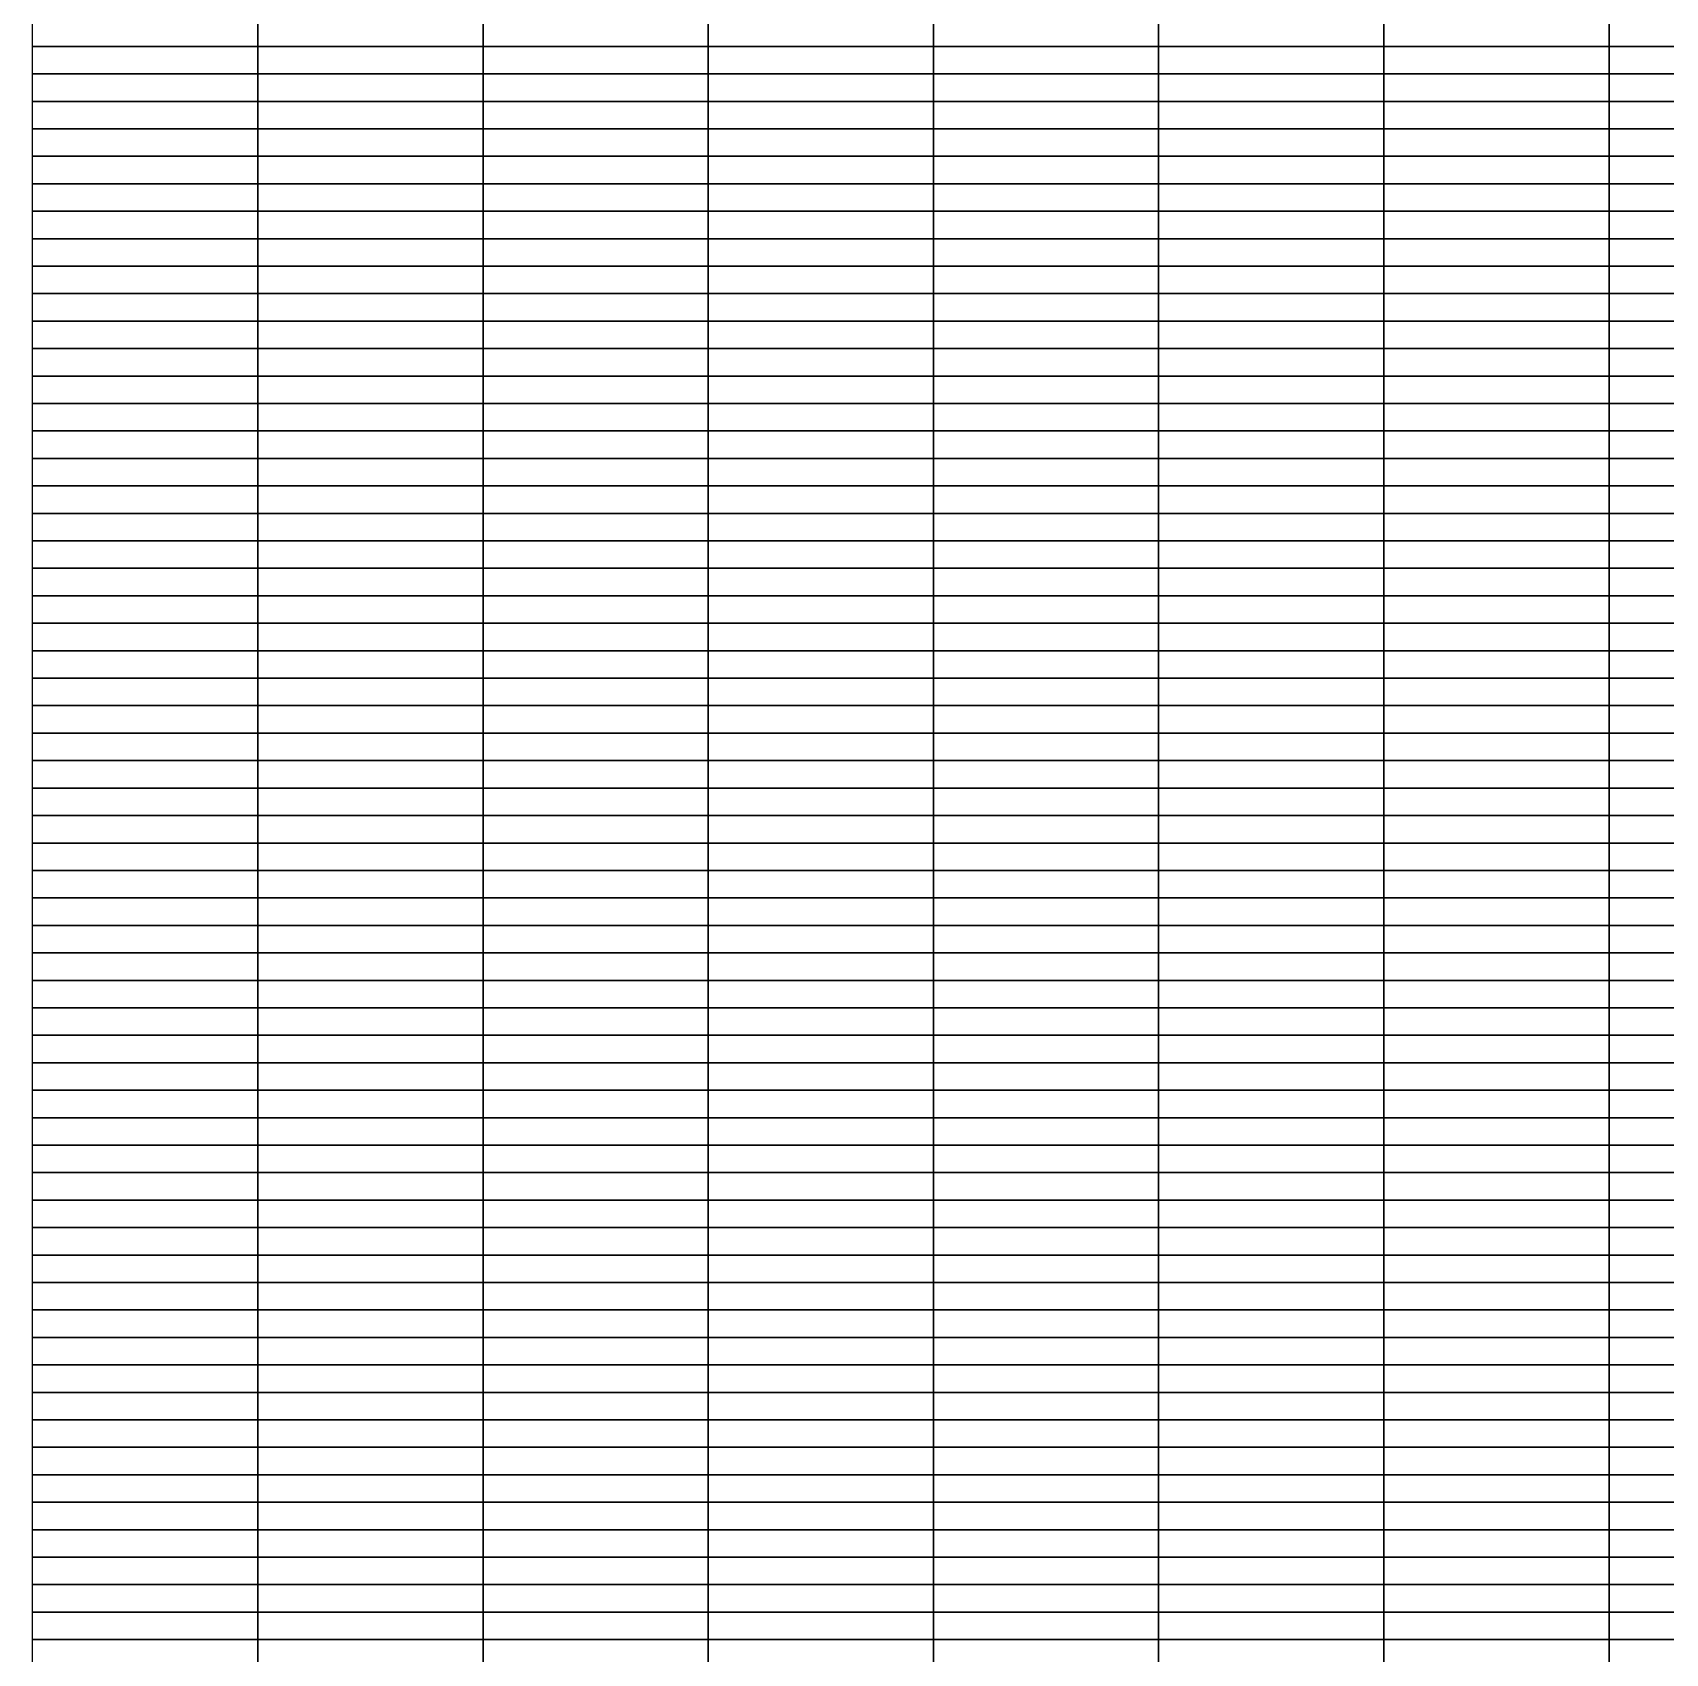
# Model space of a CAD drawing. Header units: metres. Extents: x 0 to 1189, y 5 to 4665.
# Drawn here: x 0 to 297.2, y 3787.5 to 4082.5 of the extents above; entities that cross this region are included whole.
import ezdxf

# ---------------------------------------------------------------- set-up
doc = ezdxf.new("R2010")
doc.units = ezdxf.units.M

msp = doc.modelspace()

# ---------------------------------------------------------------- linework, layer by layer
for points in [[(41, 4080, 67.52), (0, 4080, 67.52), (0, 4085, -215.43), (41, 4085, -215.43)], [(82, 4080, 67.52), (41, 4080, 67.52), (41, 4085, -215.43), (82, 4085, -215.43)], [(123, 4080, 67.52), (82, 4080, 67.52), (82, 4085, -215.43), (123, 4085, -215.43)], [(164, 4080, 67.52), (123, 4080, 67.52), (123, 4085, -215.43), (164, 4085, -215.43)], [(205, 4080, 65.27), (164, 4080, 67.52), (164, 4085, -215.43), (205, 4085, -226.68)], [(246, 4080, 63.01), (205, 4080, 65.27), (205, 4085, -226.68), (246, 4085, -237.93)], [(287, 4080, 63.01), (246, 4080, 63.01), (246, 4085, -237.93), (287, 4085, -237.93)], [(328, 4080, 0.17), (287, 4080, 63.01), (287, 4085, -237.93), (328, 4085, -297.51)], [(41, 4075, 114.86), (0, 4075, 114.86), (0, 4080, 67.52), (41, 4080, 67.52)], [(82, 4075, 114.86), (41, 4075, 114.86), (41, 4080, 67.52), (82, 4080, 67.52)], [(123, 4075, 114.86), (82, 4075, 114.86), (82, 4080, 67.52), (123, 4080, 67.52)], [(164, 4075, 114.86), (123, 4075, 114.86), (123, 4080, 67.52), (164, 4080, 67.52)], [(205, 4075, 77.61), (164, 4075, 114.86), (164, 4080, 67.52), (205, 4080, 65.27)], [(246, 4075, 40.35), (205, 4075, 77.61), (205, 4080, 65.27), (246, 4080, 63.01)], [(287, 4075, 40.35), (246, 4075, 40.35), (246, 4080, 63.01), (287, 4080, 63.01)], [(328, 4075, 2.77), (287, 4075, 40.35), (287, 4080, 63.01), (328, 4080, 0.17)], [(41, 4070, 178.93), (0, 4070, 178.93), (0, 4075, 114.86), (41, 4075, 114.86)], [(82, 4070, 178.93), (41, 4070, 178.93), (41, 4075, 114.86), (82, 4075, 114.86)], [(123, 4070, 178.93), (82, 4070, 178.93), (82, 4075, 114.86), (123, 4075, 114.86)], [(164, 4070, 178.93), (123, 4070, 178.93), (123, 4075, 114.86), (164, 4075, 114.86)], [(205, 4070, 181.97), (164, 4070, 178.93), (164, 4075, 114.86), (205, 4075, 77.61)], [(246, 4070, 185.01), (205, 4070, 181.97), (205, 4075, 77.61), (246, 4075, 40.35)], [(287, 4070, 185.01), (246, 4070, 185.01), (246, 4075, 40.35), (287, 4075, 40.35)], [(328, 4070, 180.86), (287, 4070, 185.01), (287, 4075, 40.35), (328, 4075, 2.77)], [(41, 4065, 178.5), (0, 4065, 178.5), (0, 4070, 178.93), (41, 4070, 178.93)], [(82, 4065, 178.5), (41, 4065, 178.5), (41, 4070, 178.93), (82, 4070, 178.93)], [(123, 4065, 178.5), (82, 4065, 178.5), (82, 4070, 178.93), (123, 4070, 178.93)], [(164, 4065, 178.5), (123, 4065, 178.5), (123, 4070, 178.93), (164, 4070, 178.93)], [(205, 4065, 178.53), (164, 4065, 178.5), (164, 4070, 178.93), (205, 4070, 181.97)], [(246, 4065, 178.56), (205, 4065, 178.53), (205, 4070, 181.97), (246, 4070, 185.01)], [(287, 4065, 178.56), (246, 4065, 178.56), (246, 4070, 185.01), (287, 4070, 185.01)], [(328, 4065, 175.68), (287, 4065, 178.56), (287, 4070, 185.01), (328, 4070, 180.86)], [(41, 4060, 172.29), (0, 4060, 172.29), (0, 4065, 178.5), (41, 4065, 178.5)], [(82, 4060, 172.29), (41, 4060, 172.29), (41, 4065, 178.5), (82, 4065, 178.5)], [(123, 4060, 172.29), (82, 4060, 172.29), (82, 4065, 178.5), (123, 4065, 178.5)], [(164, 4060, 172.29), (123, 4060, 172.29), (123, 4065, 178.5), (164, 4065, 178.5)], [(205, 4060, 167.81), (164, 4060, 172.29), (164, 4065, 178.5), (205, 4065, 178.53)], [(246, 4060, 163.34), (205, 4060, 167.81), (205, 4065, 178.53), (246, 4065, 178.56)], [(287, 4060, 163.34), (246, 4060, 163.34), (246, 4065, 178.56), (287, 4065, 178.56)], [(328, 4060, 162.05), (287, 4060, 163.34), (287, 4065, 178.56), (328, 4065, 175.68)], [(41, 4055, 89.38), (0, 4055, 89.38), (0, 4060, 172.29), (41, 4060, 172.29)], [(82, 4055, 89.38), (41, 4055, 89.38), (41, 4060, 172.29), (82, 4060, 172.29)], [(123, 4055, 89.38), (82, 4055, 89.38), (82, 4060, 172.29), (123, 4060, 172.29)], [(164, 4055, 89.38), (123, 4055, 89.38), (123, 4060, 172.29), (164, 4060, 172.29)], [(205, 4055, 70.36), (164, 4055, 89.38), (164, 4060, 172.29), (205, 4060, 167.81)], [(246, 4055, 51.34), (205, 4055, 70.36), (205, 4060, 167.81), (246, 4060, 163.34)], [(287, 4055, 51.34), (246, 4055, 51.34), (246, 4060, 163.34), (287, 4060, 163.34)], [(328, 4055, -11.21), (287, 4055, 51.34), (287, 4060, 163.34), (328, 4060, 162.05)], [(41, 4050, 41.66), (0, 4050, 41.66), (0, 4055, 89.38), (41, 4055, 89.38)], [(82, 4050, 41.66), (41, 4050, 41.66), (41, 4055, 89.38), (82, 4055, 89.38)], [(123, 4050, 41.66), (82, 4050, 41.66), (82, 4055, 89.38), (123, 4055, 89.38)], [(164, 4050, 41.66), (123, 4050, 41.66), (123, 4055, 89.38), (164, 4055, 89.38)], [(205, 4050, 43.2), (164, 4050, 41.66), (164, 4055, 89.38), (205, 4055, 70.36)], [(246, 4050, 44.74), (205, 4050, 43.2), (205, 4055, 70.36), (246, 4055, 51.34)], [(287, 4050, 44.74), (246, 4050, 44.74), (246, 4055, 51.34), (287, 4055, 51.34)], [(328, 4050, 21.09), (287, 4050, 44.74), (287, 4055, 51.34), (328, 4055, -11.21)], [(41, 4045, -81.04), (0, 4045, -81.04), (0, 4050, 41.66), (41, 4050, 41.66)], [(82, 4045, -81.04), (41, 4045, -81.04), (41, 4050, 41.66), (82, 4050, 41.66)], [(123, 4045, -81.04), (82, 4045, -81.04), (82, 4050, 41.66), (123, 4050, 41.66)], [(164, 4045, -81.04), (123, 4045, -81.04), (123, 4050, 41.66), (164, 4050, 41.66)], [(205, 4045, -101.13), (164, 4045, -81.04), (164, 4050, 41.66), (205, 4050, 43.2)], [(246, 4045, -121.23), (205, 4045, -101.13), (205, 4050, 43.2), (246, 4050, 44.74)], [(287, 4045, -121.23), (246, 4045, -121.23), (246, 4050, 44.74), (287, 4050, 44.74)], [(328, 4045, -248.66), (287, 4045, -121.23), (287, 4050, 44.74), (328, 4050, 21.09)], [(41, 4040, -0.22), (0, 4040, -0.22), (0, 4045, -81.04), (41, 4045, -81.04)], [(82, 4040, -0.22), (41, 4040, -0.22), (41, 4045, -81.04), (82, 4045, -81.04)], [(123, 4040, -0.22), (82, 4040, -0.22), (82, 4045, -81.04), (123, 4045, -81.04)], [(164, 4040, -0.22), (123, 4040, -0.22), (123, 4045, -81.04), (164, 4045, -81.04)], [(205, 4040, -7.01), (164, 4040, -0.22), (164, 4045, -81.04), (205, 4045, -101.13)], [(246, 4040, -13.8), (205, 4040, -7.01), (205, 4045, -101.13), (246, 4045, -121.23)], [(287, 4040, -13.8), (246, 4040, -13.8), (246, 4045, -121.23), (287, 4045, -121.23)], [(328, 4040, -63.93), (287, 4040, -13.8), (287, 4045, -121.23), (328, 4045, -248.66)], [(41, 4035, 57.02), (0, 4035, 57.02), (0, 4040, -0.22), (41, 4040, -0.22)], [(82, 4035, 57.02), (41, 4035, 57.02), (41, 4040, -0.22), (82, 4040, -0.22)], [(123, 4035, 57.02), (82, 4035, 57.02), (82, 4040, -0.22), (123, 4040, -0.22)], [(164, 4035, 57.02), (123, 4035, 57.02), (123, 4040, -0.22), (164, 4040, -0.22)], [(205, 4035, 55.84), (164, 4035, 57.02), (164, 4040, -0.22), (205, 4040, -7.01)], [(246, 4035, 54.67), (205, 4035, 55.84), (205, 4040, -7.01), (246, 4040, -13.8)], [(287, 4035, 54.67), (246, 4035, 54.67), (246, 4040, -13.8), (287, 4040, -13.8)], [(328, 4035, 81.74), (287, 4035, 54.67), (287, 4040, -13.8), (328, 4040, -63.93)], [(41, 4030, 108.8), (0, 4030, 108.8), (0, 4035, 57.02), (41, 4035, 57.02)], [(82, 4030, 108.8), (41, 4030, 108.8), (41, 4035, 57.02), (82, 4035, 57.02)], [(123, 4030, 108.8), (82, 4030, 108.8), (82, 4035, 57.02), (123, 4035, 57.02)], [(164, 4030, 108.8), (123, 4030, 108.8), (123, 4035, 57.02), (164, 4035, 57.02)], [(205, 4030, 108.91), (164, 4030, 108.8), (164, 4035, 57.02), (205, 4035, 55.84)], [(246, 4030, 109.02), (205, 4030, 108.91), (205, 4035, 55.84), (246, 4035, 54.67)], [(287, 4030, 109.02), (246, 4030, 109.02), (246, 4035, 54.67), (287, 4035, 54.67)], [(328, 4030, 83.17), (287, 4030, 109.02), (287, 4035, 54.67), (328, 4035, 81.74)], [(41, 4025, 173.93), (0, 4025, 173.93), (0, 4030, 108.8), (41, 4030, 108.8)], [(82, 4025, 173.93), (41, 4025, 173.93), (41, 4030, 108.8), (82, 4030, 108.8)], [(123, 4025, 173.93), (82, 4025, 173.93), (82, 4030, 108.8), (123, 4030, 108.8)], [(164, 4025, 173.93), (123, 4025, 173.93), (123, 4030, 108.8), (164, 4030, 108.8)], [(205, 4025, 127.47), (164, 4025, 173.93), (164, 4030, 108.8), (205, 4030, 108.91)], [(246, 4025, 81.01), (205, 4025, 127.47), (205, 4030, 108.91), (246, 4030, 109.02)], [(287, 4025, 81.01), (246, 4025, 81.01), (246, 4030, 109.02), (287, 4030, 109.02)], [(328, 4025, -23.79), (287, 4025, 81.01), (287, 4030, 109.02), (328, 4030, 83.17)], [(41, 4020, -89.21), (0, 4020, -89.21), (0, 4025, 173.93), (41, 4025, 173.93)], [(82, 4020, -89.21), (41, 4020, -89.21), (41, 4025, 173.93), (82, 4025, 173.93)], [(123, 4020, -89.21), (82, 4020, -89.21), (82, 4025, 173.93), (123, 4025, 173.93)], [(164, 4020, -89.21), (123, 4020, -89.21), (123, 4025, 173.93), (164, 4025, 173.93)], [(205, 4020, -91.86), (164, 4020, -89.21), (164, 4025, 173.93), (205, 4025, 127.47)], [(246, 4020, -94.5), (205, 4020, -91.86), (205, 4025, 127.47), (246, 4025, 81.01)], [(287, 4020, -94.5), (246, 4020, -94.5), (246, 4025, 81.01), (287, 4025, 81.01)], [(328, 4020, -106.89), (287, 4020, -94.5), (287, 4025, 81.01), (328, 4025, -23.79)], [(41, 4015, -523.26), (0, 4015, -523.26), (0, 4020, -89.21), (41, 4020, -89.21)], [(82, 4015, -523.26), (41, 4015, -523.26), (41, 4020, -89.21), (82, 4020, -89.21)], [(123, 4015, -523.26), (82, 4015, -523.26), (82, 4020, -89.21), (123, 4020, -89.21)], [(164, 4015, -523.26), (123, 4015, -523.26), (123, 4020, -89.21), (164, 4020, -89.21)], [(205, 4015, -533.47), (164, 4015, -523.26), (164, 4020, -89.21), (205, 4020, -91.86)], [(246, 4015, -543.69), (205, 4015, -533.47), (205, 4020, -91.86), (246, 4020, -94.5)], [(287, 4015, -543.69), (246, 4015, -543.69), (246, 4020, -94.5), (287, 4020, -94.5)], [(328, 4015, -632.63), (287, 4015, -543.69), (287, 4020, -94.5), (328, 4020, -106.89)], [(41, 4010, -168.55), (0, 4010, -168.55), (0, 4015, -523.26), (41, 4015, -523.26)], [(82, 4010, -168.55), (41, 4010, -168.55), (41, 4015, -523.26), (82, 4015, -523.26)], [(123, 4010, -168.55), (82, 4010, -168.55), (82, 4015, -523.26), (123, 4015, -523.26)], [(164, 4010, -168.55), (123, 4010, -168.55), (123, 4015, -523.26), (164, 4015, -523.26)], [(205, 4010, -184.96), (164, 4010, -168.55), (164, 4015, -523.26), (205, 4015, -533.47)], [(246, 4010, -201.38), (205, 4010, -184.96), (205, 4015, -533.47), (246, 4015, -543.69)], [(287, 4010, -201.38), (246, 4010, -201.38), (246, 4015, -543.69), (287, 4015, -543.69)], [(328, 4010, -216.71), (287, 4010, -201.38), (287, 4015, -543.69), (328, 4015, -632.63)], [(41, 4005, 185.21), (0, 4005, 185.21), (0, 4010, -168.55), (41, 4010, -168.55)], [(82, 4005, 185.21), (41, 4005, 185.21), (41, 4010, -168.55), (82, 4010, -168.55)], [(123, 4005, 185.21), (82, 4005, 185.21), (82, 4010, -168.55), (123, 4010, -168.55)], [(164, 4005, 185.21), (123, 4005, 185.21), (123, 4010, -168.55), (164, 4010, -168.55)], [(205, 4005, 183.87), (164, 4005, 185.21), (164, 4010, -168.55), (205, 4010, -184.96)], [(246, 4005, 182.53), (205, 4005, 183.87), (205, 4010, -184.96), (246, 4010, -201.38)], [(287, 4005, 182.53), (246, 4005, 182.53), (246, 4010, -201.38), (287, 4010, -201.38)], [(328, 4005, 181.96), (287, 4005, 182.53), (287, 4010, -201.38), (328, 4010, -216.71)], [(41, 4000, -90.93), (0, 4000, -90.93), (0, 4005, 185.21), (41, 4005, 185.21)], [(82, 4000, -90.93), (41, 4000, -90.93), (41, 4005, 185.21), (82, 4005, 185.21)], [(123, 4000, -90.93), (82, 4000, -90.93), (82, 4005, 185.21), (123, 4005, 185.21)], [(164, 4000, -90.93), (123, 4000, -90.93), (123, 4005, 185.21), (164, 4005, 185.21)], [(205, 4000, -102.36), (164, 4000, -90.93), (164, 4005, 185.21), (205, 4005, 183.87)], [(246, 4000, -113.78), (205, 4000, -102.36), (205, 4005, 183.87), (246, 4005, 182.53)], [(287, 4000, -113.78), (246, 4000, -113.78), (246, 4005, 182.53), (287, 4005, 182.53)], [(328, 4000, -160.36), (287, 4000, -113.78), (287, 4005, 182.53), (328, 4005, 181.96)], [(41, 3995, 150.26), (0, 3995, 150.26), (0, 4000, -90.93), (41, 4000, -90.93)], [(82, 3995, 150.26), (41, 3995, 150.26), (41, 4000, -90.93), (82, 4000, -90.93)], [(123, 3995, 150.26), (82, 3995, 150.26), (82, 4000, -90.93), (123, 4000, -90.93)], [(164, 3995, 150.26), (123, 3995, 150.26), (123, 4000, -90.93), (164, 4000, -90.93)], [(205, 3995, 132.49), (164, 3995, 150.26), (164, 4000, -90.93), (205, 4000, -102.36)], [(246, 3995, 114.72), (205, 3995, 132.49), (205, 4000, -102.36), (246, 4000, -113.78)], [(287, 3995, 114.72), (246, 3995, 114.72), (246, 4000, -113.78), (287, 4000, -113.78)], [(328, 3995, 66.53), (287, 3995, 114.72), (287, 4000, -113.78), (328, 4000, -160.36)], [(41, 3990, 46.22), (0, 3990, 46.22), (0, 3995, 150.26), (41, 3995, 150.26)], [(82, 3990, 46.22), (41, 3990, 46.22), (41, 3995, 150.26), (82, 3995, 150.26)], [(123, 3990, 46.22), (82, 3990, 46.22), (82, 3995, 150.26), (123, 3995, 150.26)], [(164, 3990, 46.22), (123, 3990, 46.22), (123, 3995, 150.26), (164, 3995, 150.26)], [(205, 3990, 30.78), (164, 3990, 46.22), (164, 3995, 150.26), (205, 3995, 132.49)], [(246, 3990, 15.34), (205, 3990, 30.78), (205, 3995, 132.49), (246, 3995, 114.72)], [(287, 3990, 15.34), (246, 3990, 15.34), (246, 3995, 114.72), (287, 3995, 114.72)], [(328, 3990, -43.85), (287, 3990, 15.34), (287, 3995, 114.72), (328, 3995, 66.53)], [(41, 3985, 5.9), (0, 3985, 5.9), (0, 3990, 46.22), (41, 3990, 46.22)], [(82, 3985, 5.9), (41, 3985, 5.9), (41, 3990, 46.22), (82, 3990, 46.22)], [(123, 3985, 5.9), (82, 3985, 5.9), (82, 3990, 46.22), (123, 3990, 46.22)], [(164, 3985, 5.9), (123, 3985, 5.9), (123, 3990, 46.22), (164, 3990, 46.22)], [(205, 3985, 24.99), (164, 3985, 5.9), (164, 3990, 46.22), (205, 3990, 30.78)], [(246, 3985, 44.09), (205, 3985, 24.99), (205, 3990, 30.78), (246, 3990, 15.34)], [(287, 3985, 44.09), (246, 3985, 44.09), (246, 3990, 15.34), (287, 3990, 15.34)], [(328, 3985, -51.68), (287, 3985, 44.09), (287, 3990, 15.34), (328, 3990, -43.85)], [(41, 3980, 140.28), (0, 3980, 140.28), (0, 3985, 5.9), (41, 3985, 5.9)], [(82, 3980, 140.28), (41, 3980, 140.28), (41, 3985, 5.9), (82, 3985, 5.9)], [(123, 3980, 140.28), (82, 3980, 140.28), (82, 3985, 5.9), (123, 3985, 5.9)], [(164, 3980, 140.28), (123, 3980, 140.28), (123, 3985, 5.9), (164, 3985, 5.9)], [(205, 3980, 133.83), (164, 3980, 140.28), (164, 3985, 5.9), (205, 3985, 24.99)], [(246, 3980, 127.39), (205, 3980, 133.83), (205, 3985, 24.99), (246, 3985, 44.09)], [(287, 3980, 127.39), (246, 3980, 127.39), (246, 3985, 44.09), (287, 3985, 44.09)], [(328, 3980, 101.99), (287, 3980, 127.39), (287, 3985, 44.09), (328, 3985, -51.68)], [(41, 3975, 102.1), (0, 3975, 102.1), (0, 3980, 140.28), (41, 3980, 140.28)], [(82, 3975, 102.1), (41, 3975, 102.1), (41, 3980, 140.28), (82, 3980, 140.28)], [(123, 3975, 102.1), (82, 3975, 102.1), (82, 3980, 140.28), (123, 3980, 140.28)], [(164, 3975, 102.1), (123, 3975, 102.1), (123, 3980, 140.28), (164, 3980, 140.28)], [(205, 3975, 101.28), (164, 3975, 102.1), (164, 3980, 140.28), (205, 3980, 133.83)], [(246, 3975, 100.46), (205, 3975, 101.28), (205, 3980, 133.83), (246, 3980, 127.39)], [(287, 3975, 100.46), (246, 3975, 100.46), (246, 3980, 127.39), (287, 3980, 127.39)], [(328, 3975, 78.33), (287, 3975, 100.46), (287, 3980, 127.39), (328, 3980, 101.99)], [(41, 3970, 151.37), (0, 3970, 151.37), (0, 3975, 102.1), (41, 3975, 102.1)], [(82, 3970, 151.37), (41, 3970, 151.37), (41, 3975, 102.1), (82, 3975, 102.1)], [(123, 3970, 151.37), (82, 3970, 151.37), (82, 3975, 102.1), (123, 3975, 102.1)], [(164, 3970, 151.37), (123, 3970, 151.37), (123, 3975, 102.1), (164, 3975, 102.1)], [(205, 3970, 143.99), (164, 3970, 151.37), (164, 3975, 102.1), (205, 3975, 101.28)], [(246, 3970, 136.61), (205, 3970, 143.99), (205, 3975, 101.28), (246, 3975, 100.46)], [(287, 3970, 136.61), (246, 3970, 136.61), (246, 3975, 100.46), (287, 3975, 100.46)], [(328, 3970, 117.77), (287, 3970, 136.61), (287, 3975, 100.46), (328, 3975, 78.33)], [(41, 3965, 27.93), (0, 3965, 27.93), (0, 3970, 151.37), (41, 3970, 151.37)], [(82, 3965, 27.93), (41, 3965, 27.93), (41, 3970, 151.37), (82, 3970, 151.37)], [(123, 3965, 27.93), (82, 3965, 27.93), (82, 3970, 151.37), (123, 3970, 151.37)], [(164, 3965, 27.93), (123, 3965, 27.93), (123, 3970, 151.37), (164, 3970, 151.37)], [(205, 3965, 15.79), (164, 3965, 27.93), (164, 3970, 151.37), (205, 3970, 143.99)], [(246, 3965, 3.65), (205, 3965, 15.79), (205, 3970, 143.99), (246, 3970, 136.61)], [(287, 3965, 3.65), (246, 3965, 3.65), (246, 3970, 136.61), (287, 3970, 136.61)], [(328, 3965, -73.08), (287, 3965, 3.65), (287, 3970, 136.61), (328, 3970, 117.77)], [(41, 3960, 119.06), (0, 3960, 119.06), (0, 3965, 27.93), (41, 3965, 27.93)], [(82, 3960, 119.06), (41, 3960, 119.06), (41, 3965, 27.93), (82, 3965, 27.93)], [(123, 3960, 119.06), (82, 3960, 119.06), (82, 3965, 27.93), (123, 3965, 27.93)], [(164, 3960, 119.06), (123, 3960, 119.06), (123, 3965, 27.93), (164, 3965, 27.93)], [(205, 3960, 82.24), (164, 3960, 119.06), (164, 3965, 27.93), (205, 3965, 15.79)], [(246, 3960, 45.43), (205, 3960, 82.24), (205, 3965, 15.79), (246, 3965, 3.65)], [(287, 3960, 45.43), (246, 3960, 45.43), (246, 3965, 3.65), (287, 3965, 3.65)], [(328, 3960, -86.23), (287, 3960, 45.43), (287, 3965, 3.65), (328, 3965, -73.08)], [(41, 3955, -24.95), (0, 3955, -24.95), (0, 3960, 119.06), (41, 3960, 119.06)], [(82, 3955, -24.95), (41, 3955, -24.95), (41, 3960, 119.06), (82, 3960, 119.06)], [(123, 3955, -24.95), (82, 3955, -24.95), (82, 3960, 119.06), (123, 3960, 119.06)], [(164, 3955, -24.95), (123, 3955, -24.95), (123, 3960, 119.06), (164, 3960, 119.06)], [(205, 3955, -29.58), (164, 3955, -24.95), (164, 3960, 119.06), (205, 3960, 82.24)], [(246, 3955, -34.21), (205, 3955, -29.58), (205, 3960, 82.24), (246, 3960, 45.43)], [(287, 3955, -34.21), (246, 3955, -34.21), (246, 3960, 45.43), (287, 3960, 45.43)], [(328, 3955, -117.09), (287, 3955, -34.21), (287, 3960, 45.43), (328, 3960, -86.23)], [(41, 3950, 178.94), (0, 3950, 178.94), (0, 3955, -24.95), (41, 3955, -24.95)], [(82, 3950, 178.94), (41, 3950, 178.94), (41, 3955, -24.95), (82, 3955, -24.95)], [(123, 3950, 178.94), (82, 3950, 178.94), (82, 3955, -24.95), (123, 3955, -24.95)], [(164, 3950, 178.94), (123, 3950, 178.94), (123, 3955, -24.95), (164, 3955, -24.95)], [(205, 3950, 179.72), (164, 3950, 178.94), (164, 3955, -24.95), (205, 3955, -29.58)], [(246, 3950, 180.5), (205, 3950, 179.72), (205, 3955, -29.58), (246, 3955, -34.21)], [(287, 3950, 180.5), (246, 3950, 180.5), (246, 3955, -34.21), (287, 3955, -34.21)], [(328, 3950, 183.34), (287, 3950, 180.5), (287, 3955, -34.21), (328, 3955, -117.09)], [(41, 3945, 186.47), (0, 3945, 186.47), (0, 3950, 178.94), (41, 3950, 178.94)], [(82, 3945, 186.47), (41, 3945, 186.47), (41, 3950, 178.94), (82, 3950, 178.94)], [(123, 3945, 186.47), (82, 3945, 186.47), (82, 3950, 178.94), (123, 3950, 178.94)], [(164, 3945, 186.47), (123, 3945, 186.47), (123, 3950, 178.94), (164, 3950, 178.94)], [(205, 3945, 181.81), (164, 3945, 186.47), (164, 3950, 178.94), (205, 3950, 179.72)], [(246, 3945, 177.16), (205, 3945, 181.81), (205, 3950, 179.72), (246, 3950, 180.5)], [(287, 3945, 177.16), (246, 3945, 177.16), (246, 3950, 180.5), (287, 3950, 180.5)], [(328, 3945, 176.21), (287, 3945, 177.16), (287, 3950, 180.5), (328, 3950, 183.34)], [(41, 3940, 58.7), (0, 3940, 58.7), (0, 3945, 186.47), (41, 3945, 186.47)], [(82, 3940, 58.7), (41, 3940, 58.7), (41, 3945, 186.47), (82, 3945, 186.47)], [(123, 3940, 58.7), (82, 3940, 58.7), (82, 3945, 186.47), (123, 3945, 186.47)], [(164, 3940, 58.7), (123, 3940, 58.7), (123, 3945, 186.47), (164, 3945, 186.47)], [(205, 3940, 44.49), (164, 3940, 58.7), (164, 3945, 186.47), (205, 3945, 181.81)], [(246, 3940, 30.28), (205, 3940, 44.49), (205, 3945, 181.81), (246, 3945, 177.16)], [(287, 3940, 30.28), (246, 3940, 30.28), (246, 3945, 177.16), (287, 3945, 177.16)], [(328, 3940, -22.99), (287, 3940, 30.28), (287, 3945, 177.16), (328, 3945, 176.21)], [(41, 3935, 22.36), (0, 3935, 22.36), (0, 3940, 58.7), (41, 3940, 58.7)], [(82, 3935, 22.36), (41, 3935, 22.36), (41, 3940, 58.7), (82, 3940, 58.7)], [(123, 3935, 22.36), (82, 3935, 22.36), (82, 3940, 58.7), (123, 3940, 58.7)], [(164, 3935, 22.36), (123, 3935, 22.36), (123, 3940, 58.7), (164, 3940, 58.7)], [(205, 3935, 14.65), (164, 3935, 22.36), (164, 3940, 58.7), (205, 3940, 44.49)], [(246, 3935, 6.94), (205, 3935, 14.65), (205, 3940, 44.49), (246, 3940, 30.28)], [(287, 3935, 6.94), (246, 3935, 6.94), (246, 3940, 30.28), (287, 3940, 30.28)], [(328, 3935, -11.65), (287, 3935, 6.94), (287, 3940, 30.28), (328, 3940, -22.99)], [(41, 3930, -109.52), (0, 3930, -109.52), (0, 3935, 22.36), (41, 3935, 22.36)], [(82, 3930, -109.52), (41, 3930, -109.52), (41, 3935, 22.36), (82, 3935, 22.36)], [(123, 3930, -109.52), (82, 3930, -109.52), (82, 3935, 22.36), (123, 3935, 22.36)], [(164, 3930, -109.52), (123, 3930, -109.52), (123, 3935, 22.36), (164, 3935, 22.36)], [(205, 3930, -124.79), (164, 3930, -109.52), (164, 3935, 22.36), (205, 3935, 14.65)], [(246, 3930, -140.05), (205, 3930, -124.79), (205, 3935, 14.65), (246, 3935, 6.94)], [(287, 3930, -140.05), (246, 3930, -140.05), (246, 3935, 6.94), (287, 3935, 6.94)], [(328, 3930, -134.81), (287, 3930, -140.05), (287, 3935, 6.94), (328, 3935, -11.65)], [(41, 3925, -54.14), (0, 3925, -54.14), (0, 3930, -109.52), (41, 3930, -109.52)], [(82, 3925, -54.14), (41, 3925, -54.14), (41, 3930, -109.52), (82, 3930, -109.52)], [(123, 3925, -54.14), (82, 3925, -54.14), (82, 3930, -109.52), (123, 3930, -109.52)], [(164, 3925, -54.14), (123, 3925, -54.14), (123, 3930, -109.52), (164, 3930, -109.52)], [(205, 3925, -82.08), (164, 3925, -54.14), (164, 3930, -109.52), (205, 3930, -124.79)], [(246, 3925, -110.03), (205, 3925, -82.08), (205, 3930, -124.79), (246, 3930, -140.05)], [(287, 3925, -110.03), (246, 3925, -110.03), (246, 3930, -140.05), (287, 3930, -140.05)], [(328, 3925, -40.75), (287, 3925, -110.03), (287, 3930, -140.05), (328, 3930, -134.81)], [(41, 3920, 89.88), (0, 3920, 89.88), (0, 3925, -54.14), (41, 3925, -54.14)], [(82, 3920, 89.88), (41, 3920, 89.88), (41, 3925, -54.14), (82, 3925, -54.14)], [(123, 3920, 89.88), (82, 3920, 89.88), (82, 3925, -54.14), (123, 3925, -54.14)], [(164, 3920, 89.88), (123, 3920, 89.88), (123, 3925, -54.14), (164, 3925, -54.14)], [(205, 3920, 104.17), (164, 3920, 89.88), (164, 3925, -54.14), (205, 3925, -82.08)], [(246, 3920, 118.47), (205, 3920, 104.17), (205, 3925, -82.08), (246, 3925, -110.03)], [(287, 3920, 118.47), (246, 3920, 118.47), (246, 3925, -110.03), (287, 3925, -110.03)], [(328, 3920, 117.89), (287, 3920, 118.47), (287, 3925, -110.03), (328, 3925, -40.75)], [(41, 3915, 130.89), (0, 3915, 130.89), (0, 3920, 89.88), (41, 3920, 89.88)], [(82, 3915, 130.89), (41, 3915, 130.89), (41, 3920, 89.88), (82, 3920, 89.88)], [(123, 3915, 130.89), (82, 3915, 130.89), (82, 3920, 89.88), (123, 3920, 89.88)], [(164, 3915, 130.89), (123, 3915, 130.89), (123, 3920, 89.88), (164, 3920, 89.88)], [(205, 3915, 123.7), (164, 3915, 130.89), (164, 3920, 89.88), (205, 3920, 104.17)], [(246, 3915, 116.5), (205, 3915, 123.7), (205, 3920, 104.17), (246, 3920, 118.47)], [(287, 3915, 116.5), (246, 3915, 116.5), (246, 3920, 118.47), (287, 3920, 118.47)], [(328, 3915, 99.87), (287, 3915, 116.5), (287, 3920, 118.47), (328, 3920, 117.89)], [(41, 3910, 182.8), (0, 3910, 182.8), (0, 3915, 130.89), (41, 3915, 130.89)], [(82, 3910, 182.8), (41, 3910, 182.8), (41, 3915, 130.89), (82, 3915, 130.89)], [(123, 3910, 182.8), (82, 3910, 182.8), (82, 3915, 130.89), (123, 3915, 130.89)], [(164, 3910, 182.8), (123, 3910, 182.8), (123, 3915, 130.89), (164, 3915, 130.89)], [(205, 3910, 125.31), (164, 3910, 182.8), (164, 3915, 130.89), (205, 3915, 123.7)], [(246, 3910, 67.82), (205, 3910, 125.31), (205, 3915, 123.7), (246, 3915, 116.5)], [(287, 3910, 67.82), (246, 3910, 67.82), (246, 3915, 116.5), (287, 3915, 116.5)], [(328, 3910, -17.1), (287, 3910, 67.82), (287, 3915, 116.5), (328, 3915, 99.87)], [(41, 3905, -5.9), (0, 3905, -5.9), (0, 3910, 182.8), (41, 3910, 182.8)], [(82, 3905, -5.9), (41, 3905, -5.9), (41, 3910, 182.8), (82, 3910, 182.8)], [(123, 3905, -5.9), (82, 3905, -5.9), (82, 3910, 182.8), (123, 3910, 182.8)], [(164, 3905, -5.9), (123, 3905, -5.9), (123, 3910, 182.8), (164, 3910, 182.8)], [(205, 3905, -13.35), (164, 3905, -5.9), (164, 3910, 182.8), (205, 3910, 125.31)], [(246, 3905, -20.79), (205, 3905, -13.35), (205, 3910, 125.31), (246, 3910, 67.82)], [(287, 3905, -20.79), (246, 3905, -20.79), (246, 3910, 67.82), (287, 3910, 67.82)], [(328, 3905, -93.7), (287, 3905, -20.79), (287, 3910, 67.82), (328, 3910, -17.1)], [(41, 3900, -332.99), (0, 3900, -332.99), (0, 3905, -5.9), (41, 3905, -5.9)], [(82, 3900, -332.99), (41, 3900, -332.99), (41, 3905, -5.9), (82, 3905, -5.9)], [(123, 3900, -332.99), (82, 3900, -332.99), (82, 3905, -5.9), (123, 3905, -5.9)], [(164, 3900, -332.99), (123, 3900, -332.99), (123, 3905, -5.9), (164, 3905, -5.9)], [(205, 3900, -344.08), (164, 3900, -332.99), (164, 3905, -5.9), (205, 3905, -13.35)], [(246, 3900, -355.17), (205, 3900, -344.08), (205, 3905, -13.35), (246, 3905, -20.79)], [(287, 3900, -355.17), (246, 3900, -355.17), (246, 3905, -20.79), (287, 3905, -20.79)], [(328, 3900, -457.83), (287, 3900, -355.17), (287, 3905, -20.79), (328, 3905, -93.7)], [(41, 3895, -83.93), (0, 3895, -83.93), (0, 3900, -332.99), (41, 3900, -332.99)], [(82, 3895, -83.93), (41, 3895, -83.93), (41, 3900, -332.99), (82, 3900, -332.99)], [(123, 3895, -83.93), (82, 3895, -83.93), (82, 3900, -332.99), (123, 3900, -332.99)], [(164, 3895, -83.93), (123, 3895, -83.93), (123, 3900, -332.99), (164, 3900, -332.99)], [(205, 3895, -104.51), (164, 3895, -83.93), (164, 3900, -332.99), (205, 3900, -344.08)], [(246, 3895, -125.09), (205, 3895, -104.51), (205, 3900, -344.08), (246, 3900, -355.17)], [(287, 3895, -125.09), (246, 3895, -125.09), (246, 3900, -355.17), (287, 3900, -355.17)], [(328, 3895, -185.58), (287, 3895, -125.09), (287, 3900, -355.17), (328, 3900, -457.83)], [(41, 3890, 175.22), (0, 3890, 175.22), (0, 3895, -83.93), (41, 3895, -83.93)], [(82, 3890, 175.22), (41, 3890, 175.22), (41, 3895, -83.93), (82, 3895, -83.93)], [(123, 3890, 175.22), (82, 3890, 175.22), (82, 3895, -83.93), (123, 3895, -83.93)], [(164, 3890, 175.22), (123, 3890, 175.22), (123, 3895, -83.93), (164, 3895, -83.93)], [(205, 3890, 177.97), (164, 3890, 175.22), (164, 3895, -83.93), (205, 3895, -104.51)], [(246, 3890, 180.72), (205, 3890, 177.97), (205, 3895, -104.51), (246, 3895, -125.09)], [(287, 3890, 180.72), (246, 3890, 180.72), (246, 3895, -125.09), (287, 3895, -125.09)], [(328, 3890, 179.27), (287, 3890, 180.72), (287, 3895, -125.09), (328, 3895, -185.58)], [(41, 3885, 180.49), (0, 3885, 180.49), (0, 3890, 175.22), (41, 3890, 175.22)], [(82, 3885, 180.49), (41, 3885, 180.49), (41, 3890, 175.22), (82, 3890, 175.22)], [(123, 3885, 180.49), (82, 3885, 180.49), (82, 3890, 175.22), (123, 3890, 175.22)], [(164, 3885, 180.49), (123, 3885, 180.49), (123, 3890, 175.22), (164, 3890, 175.22)], [(205, 3885, 182.3), (164, 3885, 180.49), (164, 3890, 175.22), (205, 3890, 177.97)], [(246, 3885, 184.11), (205, 3885, 182.3), (205, 3890, 177.97), (246, 3890, 180.72)], [(287, 3885, 184.11), (246, 3885, 184.11), (246, 3890, 180.72), (287, 3890, 180.72)], [(328, 3885, 183.88), (287, 3885, 184.11), (287, 3890, 180.72), (328, 3890, 179.27)], [(41, 3880, -64.24), (0, 3880, -64.24), (0, 3885, 180.49), (41, 3885, 180.49)], [(82, 3880, -64.24), (41, 3880, -64.24), (41, 3885, 180.49), (82, 3885, 180.49)], [(123, 3880, -64.24), (82, 3880, -64.24), (82, 3885, 180.49), (123, 3885, 180.49)], [(164, 3880, -64.24), (123, 3880, -64.24), (123, 3885, 180.49), (164, 3885, 180.49)], [(205, 3880, -74.15), (164, 3880, -64.24), (164, 3885, 180.49), (205, 3885, 182.3)], [(246, 3880, -84.06), (205, 3880, -74.15), (205, 3885, 182.3), (246, 3885, 184.11)], [(287, 3880, -84.06), (246, 3880, -84.06), (246, 3885, 184.11), (287, 3885, 184.11)], [(328, 3880, -123.57), (287, 3880, -84.06), (287, 3885, 184.11), (328, 3885, 183.88)], [(41, 3875, 54.37), (0, 3875, 54.37), (0, 3880, -64.24), (41, 3880, -64.24)], [(82, 3875, 54.37), (41, 3875, 54.37), (41, 3880, -64.24), (82, 3880, -64.24)], [(123, 3875, 54.37), (82, 3875, 54.37), (82, 3880, -64.24), (123, 3880, -64.24)], [(164, 3875, 54.37), (123, 3875, 54.37), (123, 3880, -64.24), (164, 3880, -64.24)], [(205, 3875, 36.83), (164, 3875, 54.37), (164, 3880, -64.24), (205, 3880, -74.15)], [(246, 3875, 19.29), (205, 3875, 36.83), (205, 3880, -74.15), (246, 3880, -84.06)], [(287, 3875, 19.29), (246, 3875, 19.29), (246, 3880, -84.06), (287, 3880, -84.06)], [(328, 3875, -31.45), (287, 3875, 19.29), (287, 3880, -84.06), (328, 3880, -123.57)], [(41, 3870, -109.71), (0, 3870, -109.71), (0, 3875, 54.37), (41, 3875, 54.37)], [(82, 3870, -109.71), (41, 3870, -109.71), (41, 3875, 54.37), (82, 3875, 54.37)], [(123, 3870, -109.71), (82, 3870, -109.71), (82, 3875, 54.37), (123, 3875, 54.37)], [(164, 3870, -109.71), (123, 3870, -109.71), (123, 3875, 54.37), (164, 3875, 54.37)], [(205, 3870, -158.17), (164, 3870, -109.71), (164, 3875, 54.37), (205, 3875, 36.83)], [(246, 3870, -206.63), (205, 3870, -158.17), (205, 3875, 36.83), (246, 3875, 19.29)], [(287, 3870, -206.63), (246, 3870, -206.63), (246, 3875, 19.29), (287, 3875, 19.29)], [(328, 3870, -263.63), (287, 3870, -206.63), (287, 3875, 19.29), (328, 3875, -31.45)], [(41, 3865, 109.21), (0, 3865, 109.21), (0, 3870, -109.71), (41, 3870, -109.71)], [(82, 3865, 109.21), (41, 3865, 109.21), (41, 3870, -109.71), (82, 3870, -109.71)], [(123, 3865, 109.21), (82, 3865, 109.21), (82, 3870, -109.71), (123, 3870, -109.71)], [(164, 3865, 109.21), (123, 3865, 109.21), (123, 3870, -109.71), (164, 3870, -109.71)], [(205, 3865, 101.43), (164, 3865, 109.21), (164, 3870, -109.71), (205, 3870, -158.17)], [(246, 3865, 93.66), (205, 3865, 101.43), (205, 3870, -158.17), (246, 3870, -206.63)], [(287, 3865, 93.66), (246, 3865, 93.66), (246, 3870, -206.63), (287, 3870, -206.63)], [(328, 3865, 66.77), (287, 3865, 93.66), (287, 3870, -206.63), (328, 3870, -263.63)], [(41, 3860, 179.99), (0, 3860, 179.99), (0, 3865, 109.21), (41, 3865, 109.21)], [(82, 3860, 179.99), (41, 3860, 179.99), (41, 3865, 109.21), (82, 3865, 109.21)], [(123, 3860, 179.99), (82, 3860, 179.99), (82, 3865, 109.21), (123, 3865, 109.21)], [(164, 3860, 179.99), (123, 3860, 179.99), (123, 3865, 109.21), (164, 3865, 109.21)], [(205, 3860, 180.69), (164, 3860, 179.99), (164, 3865, 109.21), (205, 3865, 101.43)], [(246, 3860, 181.4), (205, 3860, 180.69), (205, 3865, 101.43), (246, 3865, 93.66)], [(287, 3860, 181.4), (246, 3860, 181.4), (246, 3865, 93.66), (287, 3865, 93.66)], [(328, 3860, 142.48), (287, 3860, 181.4), (287, 3865, 93.66), (328, 3865, 66.77)], [(41, 3855, 180.26), (0, 3855, 180.26), (0, 3860, 179.99), (41, 3860, 179.99)], [(82, 3855, 180.26), (41, 3855, 180.26), (41, 3860, 179.99), (82, 3860, 179.99)], [(123, 3855, 180.26), (82, 3855, 180.26), (82, 3860, 179.99), (123, 3860, 179.99)], [(164, 3855, 180.26), (123, 3855, 180.26), (123, 3860, 179.99), (164, 3860, 179.99)], [(205, 3855, 174.34), (164, 3855, 180.26), (164, 3860, 179.99), (205, 3860, 180.69)], [(246, 3855, 168.42), (205, 3855, 174.34), (205, 3860, 180.69), (246, 3860, 181.4)], [(287, 3855, 168.42), (246, 3855, 168.42), (246, 3860, 181.4), (287, 3860, 181.4)], [(328, 3855, 152.72), (287, 3855, 168.42), (287, 3860, 181.4), (328, 3860, 142.48)], [(41, 3850, -189.67), (0, 3850, -189.67), (0, 3855, 180.26), (41, 3855, 180.26)], [(82, 3850, -189.67), (41, 3850, -189.67), (41, 3855, 180.26), (82, 3855, 180.26)], [(123, 3850, -189.67), (82, 3850, -189.67), (82, 3855, 180.26), (123, 3855, 180.26)], [(164, 3850, -189.67), (123, 3850, -189.67), (123, 3855, 180.26), (164, 3855, 180.26)], [(205, 3850, -201.83), (164, 3850, -189.67), (164, 3855, 180.26), (205, 3855, 174.34)], [(246, 3850, -213.99), (205, 3850, -201.83), (205, 3855, 174.34), (246, 3855, 168.42)], [(287, 3850, -213.99), (246, 3850, -213.99), (246, 3855, 168.42), (287, 3855, 168.42)], [(328, 3850, -261.27), (287, 3850, -213.99), (287, 3855, 168.42), (328, 3855, 152.72)], [(41, 3845, -37.51), (0, 3845, -37.51), (0, 3850, -189.67), (41, 3850, -189.67)], [(82, 3845, -37.51), (41, 3845, -37.51), (41, 3850, -189.67), (82, 3850, -189.67)], [(123, 3845, -37.51), (82, 3845, -37.51), (82, 3850, -189.67), (123, 3850, -189.67)], [(164, 3845, -37.51), (123, 3845, -37.51), (123, 3850, -189.67), (164, 3850, -189.67)], [(205, 3845, -47.86), (164, 3845, -37.51), (164, 3850, -189.67), (205, 3850, -201.83)], [(246, 3845, -58.22), (205, 3845, -47.86), (205, 3850, -201.83), (246, 3850, -213.99)], [(287, 3845, -58.22), (246, 3845, -58.22), (246, 3850, -213.99), (287, 3850, -213.99)], [(328, 3845, -91.2), (287, 3845, -58.22), (287, 3850, -213.99), (328, 3850, -261.27)], [(41, 3840, -108.86), (0, 3840, -108.86), (0, 3845, -37.51), (41, 3845, -37.51)], [(82, 3840, -108.86), (41, 3840, -108.86), (41, 3845, -37.51), (82, 3845, -37.51)], [(123, 3840, -108.86), (82, 3840, -108.86), (82, 3845, -37.51), (123, 3845, -37.51)], [(164, 3840, -108.86), (123, 3840, -108.86), (123, 3845, -37.51), (164, 3845, -37.51)], [(205, 3840, -123.72), (164, 3840, -108.86), (164, 3845, -37.51), (205, 3845, -47.86)], [(246, 3840, -138.57), (205, 3840, -123.72), (205, 3845, -47.86), (246, 3845, -58.22)], [(287, 3840, -138.57), (246, 3840, -138.57), (246, 3845, -58.22), (287, 3845, -58.22)], [(328, 3840, -165.71), (287, 3840, -138.57), (287, 3845, -58.22), (328, 3845, -91.2)], [(41, 3835, -244.72), (0, 3835, -244.72), (0, 3840, -108.86), (41, 3840, -108.86)], [(82, 3835, -244.72), (41, 3835, -244.72), (41, 3840, -108.86), (82, 3840, -108.86)], [(123, 3835, -244.72), (82, 3835, -244.72), (82, 3840, -108.86), (123, 3840, -108.86)], [(164, 3835, -244.72), (123, 3835, -244.72), (123, 3840, -108.86), (164, 3840, -108.86)], [(205, 3835, -244.46), (164, 3835, -244.72), (164, 3840, -108.86), (205, 3840, -123.72)], [(246, 3835, -244.2), (205, 3835, -244.46), (205, 3840, -123.72), (246, 3840, -138.57)], [(287, 3835, -244.2), (246, 3835, -244.2), (246, 3840, -138.57), (287, 3840, -138.57)], [(328, 3835, -303.96), (287, 3835, -244.2), (287, 3840, -138.57), (328, 3840, -165.71)], [(41, 3830, 183.04), (0, 3830, 183.04), (0, 3835, -244.72), (41, 3835, -244.72)], [(82, 3830, 183.04), (41, 3830, 183.04), (41, 3835, -244.72), (82, 3835, -244.72)], [(123, 3830, 183.04), (82, 3830, 183.04), (82, 3835, -244.72), (123, 3835, -244.72)], [(164, 3830, 183.04), (123, 3830, 183.04), (123, 3835, -244.72), (164, 3835, -244.72)], [(205, 3830, 181.33), (164, 3830, 183.04), (164, 3835, -244.72), (205, 3835, -244.46)], [(246, 3830, 179.62), (205, 3830, 181.33), (205, 3835, -244.46), (246, 3835, -244.2)], [(287, 3830, 179.62), (246, 3830, 179.62), (246, 3835, -244.2), (287, 3835, -244.2)], [(328, 3830, 178.08), (287, 3830, 179.62), (287, 3835, -244.2), (328, 3835, -303.96)], [(41, 3825, 180.33), (0, 3825, 180.33), (0, 3830, 183.04), (41, 3830, 183.04)], [(82, 3825, 180.33), (41, 3825, 180.33), (41, 3830, 183.04), (82, 3830, 183.04)], [(123, 3825, 180.33), (82, 3825, 180.33), (82, 3830, 183.04), (123, 3830, 183.04)], [(164, 3825, 180.33), (123, 3825, 180.33), (123, 3830, 183.04), (164, 3830, 183.04)], [(205, 3825, 182.14), (164, 3825, 180.33), (164, 3830, 183.04), (205, 3830, 181.33)], [(246, 3825, 183.95), (205, 3825, 182.14), (205, 3830, 181.33), (246, 3830, 179.62)], [(287, 3825, 183.95), (246, 3825, 183.95), (246, 3830, 179.62), (287, 3830, 179.62)], [(328, 3825, 183.67), (287, 3825, 183.95), (287, 3830, 179.62), (328, 3830, 178.08)], [(41, 3820, 33.67), (0, 3820, 33.67), (0, 3825, 180.33), (41, 3825, 180.33)], [(82, 3820, 33.67), (41, 3820, 33.67), (41, 3825, 180.33), (82, 3825, 180.33)], [(123, 3820, 33.67), (82, 3820, 33.67), (82, 3825, 180.33), (123, 3825, 180.33)], [(164, 3820, 33.67), (123, 3820, 33.67), (123, 3825, 180.33), (164, 3825, 180.33)], [(205, 3820, 23.4), (164, 3820, 33.67), (164, 3825, 180.33), (205, 3825, 182.14)], [(246, 3820, 13.14), (205, 3820, 23.4), (205, 3825, 182.14), (246, 3825, 183.95)], [(287, 3820, 13.14), (246, 3820, 13.14), (246, 3825, 183.95), (287, 3825, 183.95)], [(328, 3820, -28.12), (287, 3820, 13.14), (287, 3825, 183.95), (328, 3825, 183.67)], [(41, 3815, 26.72), (0, 3815, 26.72), (0, 3820, 33.67), (41, 3820, 33.67)], [(82, 3815, 26.72), (41, 3815, 26.72), (41, 3820, 33.67), (82, 3820, 33.67)], [(123, 3815, 26.72), (82, 3815, 26.72), (82, 3820, 33.67), (123, 3820, 33.67)], [(164, 3815, 26.72), (123, 3815, 26.72), (123, 3820, 33.67), (164, 3820, 33.67)], [(205, 3815, 24.92), (164, 3815, 26.72), (164, 3820, 33.67), (205, 3820, 23.4)], [(246, 3815, 23.13), (205, 3815, 24.92), (205, 3820, 23.4), (246, 3820, 13.14)], [(287, 3815, 23.13), (246, 3815, 23.13), (246, 3820, 13.14), (287, 3820, 13.14)], [(328, 3815, -5.66), (287, 3815, 23.13), (287, 3820, 13.14), (328, 3820, -28.12)], [(41, 3810, -93.58), (0, 3810, -93.58), (0, 3815, 26.72), (41, 3815, 26.72)], [(82, 3810, -93.58), (41, 3810, -93.58), (41, 3815, 26.72), (82, 3815, 26.72)], [(123, 3810, -93.58), (82, 3810, -93.58), (82, 3815, 26.72), (123, 3815, 26.72)], [(164, 3810, -93.58), (123, 3810, -93.58), (123, 3815, 26.72), (164, 3815, 26.72)], [(205, 3810, -95.66), (164, 3810, -93.58), (164, 3815, 26.72), (205, 3815, 24.92)], [(246, 3810, -97.74), (205, 3810, -95.66), (205, 3815, 24.92), (246, 3815, 23.13)], [(287, 3810, -97.74), (246, 3810, -97.74), (246, 3815, 23.13), (287, 3815, 23.13)], [(328, 3810, -116.37), (287, 3810, -97.74), (287, 3815, 23.13), (328, 3815, -5.66)], [(41, 3805, -32.7), (0, 3805, -32.7), (0, 3810, -93.58), (41, 3810, -93.58)], [(82, 3805, -32.7), (41, 3805, -32.7), (41, 3810, -93.58), (82, 3810, -93.58)], [(123, 3805, -32.7), (82, 3805, -32.7), (82, 3810, -93.58), (123, 3810, -93.58)], [(164, 3805, -32.7), (123, 3805, -32.7), (123, 3810, -93.58), (164, 3810, -93.58)], [(205, 3805, -38.05), (164, 3805, -32.7), (164, 3810, -93.58), (205, 3810, -95.66)], [(246, 3805, -43.4), (205, 3805, -38.05), (205, 3810, -95.66), (246, 3810, -97.74)], [(287, 3805, -43.4), (246, 3805, -43.4), (246, 3810, -97.74), (287, 3810, -97.74)], [(328, 3805, -67.67), (287, 3805, -43.4), (287, 3810, -97.74), (328, 3810, -116.37)], [(41, 3800, 118.02), (0, 3800, 118.02), (0, 3805, -32.7), (41, 3805, -32.7)], [(82, 3800, 118.02), (41, 3800, 118.02), (41, 3805, -32.7), (82, 3805, -32.7)], [(123, 3800, 118.02), (82, 3800, 118.02), (82, 3805, -32.7), (123, 3805, -32.7)], [(164, 3800, 118.02), (123, 3800, 118.02), (123, 3805, -32.7), (164, 3805, -32.7)], [(205, 3800, 113.32), (164, 3800, 118.02), (164, 3805, -32.7), (205, 3805, -38.05)], [(246, 3800, 108.63), (205, 3800, 113.32), (205, 3805, -38.05), (246, 3805, -43.4)], [(287, 3800, 108.63), (246, 3800, 108.63), (246, 3805, -43.4), (287, 3805, -43.4)], [(328, 3800, 98.93), (287, 3800, 108.63), (287, 3805, -43.4), (328, 3805, -67.67)], [(41, 3795, 161.27), (0, 3795, 161.27), (0, 3800, 118.02), (41, 3800, 118.02)], [(82, 3795, 161.27), (41, 3795, 161.27), (41, 3800, 118.02), (82, 3800, 118.02)], [(123, 3795, 161.27), (82, 3795, 161.27), (82, 3800, 118.02), (123, 3800, 118.02)], [(164, 3795, 161.27), (123, 3795, 161.27), (123, 3800, 118.02), (164, 3800, 118.02)], [(205, 3795, 149.46), (164, 3795, 161.27), (164, 3800, 118.02), (205, 3800, 113.32)], [(246, 3795, 137.64), (205, 3795, 149.46), (205, 3800, 113.32), (246, 3800, 108.63)], [(287, 3795, 137.64), (246, 3795, 137.64), (246, 3800, 108.63), (287, 3800, 108.63)], [(328, 3795, 155.73), (287, 3795, 137.64), (287, 3800, 108.63), (328, 3800, 98.93)], [(41, 3790, 156.49), (0, 3790, 156.49), (0, 3795, 161.27), (41, 3795, 161.27)], [(82, 3790, 156.49), (41, 3790, 156.49), (41, 3795, 161.27), (82, 3795, 161.27)], [(123, 3790, 156.49), (82, 3790, 156.49), (82, 3795, 161.27), (123, 3795, 161.27)], [(164, 3790, 156.49), (123, 3790, 156.49), (123, 3795, 161.27), (164, 3795, 161.27)], [(205, 3790, 160.57), (164, 3790, 156.49), (164, 3795, 161.27), (205, 3795, 149.46)], [(246, 3790, 164.65), (205, 3790, 160.57), (205, 3795, 149.46), (246, 3795, 137.64)], [(287, 3790, 164.65), (246, 3790, 164.65), (246, 3795, 137.64), (287, 3795, 137.64)], [(328, 3790, 161.96), (287, 3790, 164.65), (287, 3795, 137.64), (328, 3795, 155.73)], [(41, 3785, -164.11), (0, 3785, -164.11), (0, 3790, 156.49), (41, 3790, 156.49)], [(82, 3785, -164.11), (41, 3785, -164.11), (41, 3790, 156.49), (82, 3790, 156.49)], [(123, 3785, -164.11), (82, 3785, -164.11), (82, 3790, 156.49), (123, 3790, 156.49)], [(164, 3785, -164.11), (123, 3785, -164.11), (123, 3790, 156.49), (164, 3790, 156.49)], [(205, 3785, -158.87), (164, 3785, -164.11), (164, 3790, 156.49), (205, 3790, 160.57)], [(246, 3785, -153.64), (205, 3785, -158.87), (205, 3790, 160.57), (246, 3790, 164.65)], [(287, 3785, -153.64), (246, 3785, -153.64), (246, 3790, 164.65), (287, 3790, 164.65)], [(328, 3785, -189.25), (287, 3785, -153.64), (287, 3790, 164.65), (328, 3790, 161.96)]]:
    msp.add_3dface(points)

doc.saveas('drawing.dxf')
